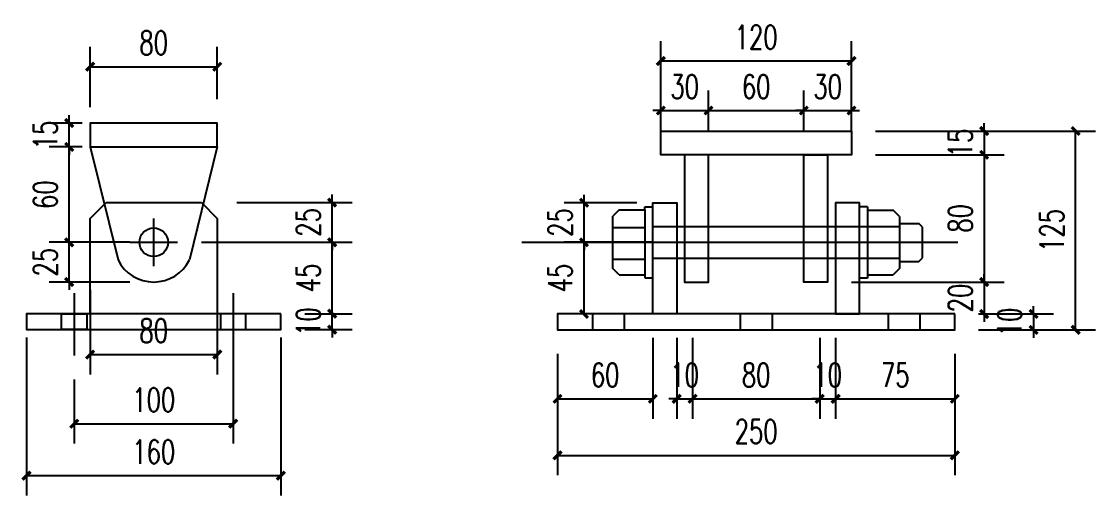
# Model space of a CAD drawing. Header units: millimetres. Extents: x -2430464 to 225692, y -180 to 1805330.
# Drawn here: x -762652 to -761976, y 486226 to 486524 of the extents above; entities that cross this region are included whole.
import ezdxf

# ---------------------------------------------------------------- set-up
doc = ezdxf.new("R2010")
doc.units = ezdxf.units.MM
doc.header["$LTSCALE"] = 1000
doc.linetypes.add('CENTER2', pattern=[28.575, 19.05, -3.175, 3.175, -3.175])
doc.linetypes.add('DASHED2', pattern=[0.375, 0.25, -0.125])
doc.layers.get('0').update_dxf_attribs({"linetype": 'CONTINUOUS'})
doc.layers.get('DEFPOINTS').update_dxf_attribs({"linetype": 'CONTINUOUS'})
for name, color, linetype in [('DOTE', 1, 'CONTINUOUS'), ('PUB_DIM', 3, 'CONTINUOUS'), ('铝架', 3, 'CONTINUOUS')]:
    doc.layers.add(name, color=color, linetype=linetype)
doc.styles.add('DIM_FONT', font='SIMPLEX', dxfattribs={"width": 0.7, "bigfont": 'GBCBIG'})
doc.dimstyles.new('DIMN5', dxfattribs={"dimscale": 0.05, "dimtxt": 300, "dimasz": 100, "dimexe": 250, "dimexo": 300, "dimgap": 150, "dimtad": 1, "dimdec": 0, "dimzin": 0, "dimdsep": 46, "dimtxsty": 'DIM_FONT', "dimblk": 'ARCHTICK', "dimcen": 0.09, "dimclrt": 7, "dimazin": 0, "dimtfac": 1, "dimtdec": 0, "dimtix": 1, "dimtmove": 0, "dimatfit": 3, "dimldrblk": 'ARCHTICK', "dimfxl": 0, "dimtolj": 1, "dimtzin": 0, "dimarcsym": 0})

# ---------------------------------------------------------------- blocks, each defined once
blk = doc.blocks.new('_ARCHTICK')
at = {"color": 0, "linetype": 'ByBlock', "const_width": 0.4}
blk.add_lwpolyline([(-0.5, -0.5), (0.5, 0.5)], dxfattribs=at)
blk = doc.blocks.new('*D2861')
at = {"layer": 'DEFPOINTS', "color": 0, "transparency": 16777216}
for p in [(-762314.33, 486329.78), (-762064.33, 486329.78), (-762064.33, 486250.83)]:
    blk.add_point(p, dxfattribs=at)
at = {"layer": '铝架', "color": 0, "lineweight": -2, "transparency": 16777216}
for p, q in [((-762314.33, 486314.78), (-762314.33, 486238.33)), ((-762064.33, 486314.78), (-762064.33, 486238.33)), ((-762314.33, 486250.83), (-762064.33, 486250.83))]:
    blk.add_line(p, q, dxfattribs=at)
at = {"layer": '铝架', "color": 0, "lineweight": -2, "transparency": 16777216, "xscale": 5, "yscale": 5, "zscale": 5, "rotation": 180}
blk.add_blockref('_ARCHTICK', (-762314.33, 486250.83), dxfattribs=at)
at = {"layer": '铝架', "color": 0, "lineweight": -2, "transparency": 16777216, "xscale": 5, "yscale": 5, "zscale": 5}
blk.add_blockref('_ARCHTICK', (-762064.33, 486250.83), dxfattribs=at)
at = {"layer": '铝架', "color": 7, "transparency": 16777216, "insert": (-762189.33, 486265.83), "char_height": 15, "attachment_point": 5, "style": 'DIM_FONT'}
blk.add_mtext('\\A1;250', dxfattribs=at)
blk = doc.blocks.new('*D2862')
at = {"layer": 'DEFPOINTS', "color": 0, "transparency": 16777216}
for p in [(-762528.4, 486495.33), (-762528.4, 486459.87), (-762608.4, 486454.87)]:
    blk.add_point(p, dxfattribs=at)
at = {"layer": '铝架', "color": 0, "lineweight": -2, "transparency": 16777216}
for p, q in [((-762608.4, 486469.87), (-762608.4, 486507.83)), ((-762528.4, 486474.87), (-762528.4, 486507.83)), ((-762608.4, 486495.33), (-762528.4, 486495.33))]:
    blk.add_line(p, q, dxfattribs=at)
at = {"layer": '铝架', "color": 0, "lineweight": -2, "transparency": 16777216, "xscale": 5, "yscale": 5, "zscale": 5, "rotation": 180}
blk.add_blockref('_ARCHTICK', (-762608.4, 486495.33), dxfattribs=at)
at = {"layer": '铝架', "color": 0, "lineweight": -2, "transparency": 16777216, "xscale": 5, "yscale": 5, "zscale": 5}
blk.add_blockref('_ARCHTICK', (-762528.4, 486495.33), dxfattribs=at)
at = {"layer": '铝架', "color": 7, "transparency": 16777216, "insert": (-762568.4, 486510.33), "char_height": 15, "attachment_point": 5, "style": 'DIM_FONT'}
blk.add_mtext('\\A1;80', dxfattribs=at)
blk = doc.blocks.new('*D2863')
at = {"layer": 'DEFPOINTS', "color": 0, "transparency": 16777216}
for p in [(-762139.33, 486339.78), (-762064.33, 486329.78), (-762064.33, 486286.41)]:
    blk.add_point(p, dxfattribs=at)
at = {"layer": '铝架', "color": 0, "lineweight": -2, "transparency": 16777216}
for p, q in [((-762139.33, 486324.78), (-762139.33, 486273.91)), ((-762064.33, 486314.78), (-762064.33, 486273.91)), ((-762139.33, 486286.41), (-762064.33, 486286.41))]:
    blk.add_line(p, q, dxfattribs=at)
at = {"layer": '铝架', "color": 0, "lineweight": -2, "transparency": 16777216, "xscale": 5, "yscale": 5, "zscale": 5, "rotation": 180}
blk.add_blockref('_ARCHTICK', (-762139.33, 486286.41), dxfattribs=at)
at = {"layer": '铝架', "color": 0, "lineweight": -2, "transparency": 16777216, "xscale": 5, "yscale": 5, "zscale": 5}
blk.add_blockref('_ARCHTICK', (-762064.33, 486286.41), dxfattribs=at)
at = {"layer": '铝架', "color": 7, "transparency": 16777216, "insert": (-762101.83, 486301.41), "char_height": 15, "attachment_point": 5, "style": 'DIM_FONT'}
blk.add_mtext('\\A1;75', dxfattribs=at)
blk = doc.blocks.new('*D2864')
at = {"layer": 'DEFPOINTS', "color": 0, "transparency": 16777216}
for p in [(-762149.33, 486339.78), (-762139.33, 486339.78), (-762139.33, 486286.41)]:
    blk.add_point(p, dxfattribs=at)
at = {"layer": '铝架', "color": 0, "lineweight": -2, "transparency": 16777216}
for p, q in [((-762149.33, 486324.78), (-762149.33, 486273.91)), ((-762139.33, 486324.78), (-762139.33, 486273.91)), ((-762149.33, 486286.41), (-762154.33, 486286.41)), ((-762149.33, 486286.41), (-762139.33, 486286.41)), ((-762139.33, 486286.41), (-762134.33, 486286.41))]:
    blk.add_line(p, q, dxfattribs=at)
at = {"layer": '铝架', "color": 0, "lineweight": -2, "transparency": 16777216, "xscale": 5, "yscale": 5, "zscale": 5}
blk.add_blockref('_ARCHTICK', (-762149.33, 486286.41), dxfattribs=at)
at = {"layer": '铝架', "color": 0, "lineweight": -2, "transparency": 16777216, "xscale": 5, "yscale": 5, "zscale": 5, "rotation": 180}
blk.add_blockref('_ARCHTICK', (-762139.33, 486286.41), dxfattribs=at)
at = {"layer": '铝架', "color": 7, "transparency": 16777216, "insert": (-762144.33, 486301.41), "char_height": 15, "attachment_point": 5, "style": 'DIM_FONT'}
blk.add_mtext('\\A1;10', dxfattribs=at)
blk = doc.blocks.new('*D2865')
at = {"layer": 'DEFPOINTS', "color": 0, "transparency": 16777216}
for p in [(-762229.33, 486339.78), (-762149.33, 486339.78), (-762149.33, 486286.41)]:
    blk.add_point(p, dxfattribs=at)
at = {"layer": '铝架', "color": 0, "lineweight": -2, "transparency": 16777216}
for p, q in [((-762229.33, 486324.78), (-762229.33, 486273.91)), ((-762149.33, 486324.78), (-762149.33, 486273.91)), ((-762229.33, 486286.41), (-762149.33, 486286.41))]:
    blk.add_line(p, q, dxfattribs=at)
at = {"layer": '铝架', "color": 0, "lineweight": -2, "transparency": 16777216, "xscale": 5, "yscale": 5, "zscale": 5, "rotation": 180}
blk.add_blockref('_ARCHTICK', (-762229.33, 486286.41), dxfattribs=at)
at = {"layer": '铝架', "color": 0, "lineweight": -2, "transparency": 16777216, "xscale": 5, "yscale": 5, "zscale": 5}
blk.add_blockref('_ARCHTICK', (-762149.33, 486286.41), dxfattribs=at)
at = {"layer": '铝架', "color": 7, "transparency": 16777216, "insert": (-762189.33, 486301.41), "char_height": 15, "attachment_point": 5, "style": 'DIM_FONT'}
blk.add_mtext('\\A1;80', dxfattribs=at)
blk = doc.blocks.new('*D2866')
at = {"layer": 'DEFPOINTS', "color": 0, "transparency": 16777216}
for p in [(-762239.33, 486339.78), (-762229.33, 486339.78), (-762229.33, 486286.41)]:
    blk.add_point(p, dxfattribs=at)
at = {"layer": '铝架', "color": 0, "lineweight": -2, "transparency": 16777216}
for p, q in [((-762239.33, 486324.78), (-762239.33, 486273.91)), ((-762229.33, 486324.78), (-762229.33, 486273.91)), ((-762239.33, 486286.41), (-762244.33, 486286.41)), ((-762239.33, 486286.41), (-762229.33, 486286.41)), ((-762229.33, 486286.41), (-762224.33, 486286.41))]:
    blk.add_line(p, q, dxfattribs=at)
at = {"layer": '铝架', "color": 0, "lineweight": -2, "transparency": 16777216, "xscale": 5, "yscale": 5, "zscale": 5}
blk.add_blockref('_ARCHTICK', (-762239.33, 486286.41), dxfattribs=at)
at = {"layer": '铝架', "color": 0, "lineweight": -2, "transparency": 16777216, "xscale": 5, "yscale": 5, "zscale": 5, "rotation": 180}
blk.add_blockref('_ARCHTICK', (-762229.33, 486286.41), dxfattribs=at)
at = {"layer": '铝架', "color": 7, "transparency": 16777216, "insert": (-762234.33, 486301.41), "char_height": 15, "attachment_point": 5, "style": 'DIM_FONT'}
blk.add_mtext('\\A1;10', dxfattribs=at)
blk = doc.blocks.new('*D2867')
at = {"layer": 'DEFPOINTS', "color": 0, "transparency": 16777216}
for p in [(-762254.33, 486339.78, 0), (-762314.33, 486329.78), (-762254.33, 486286.41)]:
    blk.add_point(p, dxfattribs=at)
at = {"layer": '铝架', "color": 0, "lineweight": -2, "transparency": 16777216}
for p, q in [((-762254.33, 486324.78), (-762254.33, 486273.91)), ((-762314.33, 486314.78), (-762314.33, 486273.91)), ((-762314.33, 486286.41), (-762254.33, 486286.41))]:
    blk.add_line(p, q, dxfattribs=at)
at = {"layer": '铝架', "color": 0, "lineweight": -2, "transparency": 16777216, "xscale": 5, "yscale": 5, "zscale": 5, "rotation": 180}
blk.add_blockref('_ARCHTICK', (-762314.33, 486286.41), dxfattribs=at)
at = {"layer": '铝架', "color": 0, "lineweight": -2, "transparency": 16777216, "xscale": 5, "yscale": 5, "zscale": 5}
blk.add_blockref('_ARCHTICK', (-762254.33, 486286.41), dxfattribs=at)
at = {"layer": '铝架', "color": 7, "transparency": 16777216, "insert": (-762284.33, 486301.41), "char_height": 15, "attachment_point": 5, "style": 'DIM_FONT'}
blk.add_mtext('\\A1;60', dxfattribs=at)
blk = doc.blocks.new('*D2868')
at = {"layer": 'DEFPOINTS', "color": 0, "transparency": 16777216}
for p in [(-762621.58, 486459.87), (-762598.4, 486459.87), (-762598.4, 486444.87)]:
    blk.add_point(p, dxfattribs=at)
at = {"layer": '铝架', "color": 0, "lineweight": -2, "transparency": 16777216}
for p, q in [((-762621.58, 486459.87), (-762621.58, 486464.87)), ((-762613.4, 486459.87), (-762634.08, 486459.87)), ((-762621.58, 486444.87), (-762621.58, 486459.87)), ((-762613.4, 486444.87), (-762634.08, 486444.87)), ((-762621.58, 486444.87), (-762621.58, 486439.87))]:
    blk.add_line(p, q, dxfattribs=at)
at = {"layer": '铝架', "color": 0, "lineweight": -2, "transparency": 16777216, "xscale": 5, "yscale": 5, "zscale": 5}
for p, rotation in [((-762621.58, 486459.87), 270), ((-762621.58, 486444.87), 90)]:
    blk.add_blockref('_ARCHTICK', p, dxfattribs=dict(at, rotation=rotation))
at = {"layer": '铝架', "color": 7, "transparency": 16777216, "insert": (-762636.58, 486452.37), "char_height": 15, "attachment_point": 5, "rotation": 90, "style": 'DIM_FONT'}
blk.add_mtext('\\A1;15', dxfattribs=at)
blk = doc.blocks.new('*D2981')
at = {"layer": 'DEFPOINTS', "color": 0, "transparency": 16777216}
for p in [(-762621.58, 486444.87), (-762598.4, 486444.87), (-762568.4, 486384.87)]:
    blk.add_point(p, dxfattribs=at)
at = {"layer": '铝架', "color": 0, "lineweight": -2, "transparency": 16777216}
for p, q in [((-762613.4, 486444.87), (-762634.08, 486444.87)), ((-762621.58, 486384.87), (-762621.58, 486444.87)), ((-762583.4, 486384.87), (-762634.08, 486384.87))]:
    blk.add_line(p, q, dxfattribs=at)
at = {"layer": '铝架', "color": 0, "lineweight": -2, "transparency": 16777216, "xscale": 5, "yscale": 5, "zscale": 5}
for p, rotation in [((-762621.58, 486444.87), 90), ((-762621.58, 486384.87), 270)]:
    blk.add_blockref('_ARCHTICK', p, dxfattribs=dict(at, rotation=rotation))
at = {"layer": '铝架', "color": 7, "transparency": 16777216, "insert": (-762636.58, 486414.87), "char_height": 15, "attachment_point": 5, "rotation": 90, "style": 'DIM_FONT'}
blk.add_mtext('\\A1;60', dxfattribs=at)
blk = doc.blocks.new('*D2982')
at = {"layer": 'DEFPOINTS', "color": 0, "transparency": 16777216}
for p in [(-762621.58, 486384.87), (-762568.4, 486384.87), (-762568.4, 486359.87)]:
    blk.add_point(p, dxfattribs=at)
at = {"layer": '铝架', "color": 0, "lineweight": -2, "transparency": 16777216}
for p, q in [((-762621.58, 486384.87), (-762621.58, 486389.87)), ((-762583.4, 486384.87), (-762634.08, 486384.87)), ((-762621.58, 486359.87), (-762621.58, 486384.87)), ((-762583.4, 486359.87), (-762634.08, 486359.87)), ((-762621.58, 486359.87), (-762621.58, 486354.87))]:
    blk.add_line(p, q, dxfattribs=at)
at = {"layer": '铝架', "color": 0, "lineweight": -2, "transparency": 16777216, "xscale": 5, "yscale": 5, "zscale": 5}
for p, rotation in [((-762621.58, 486384.87), 270), ((-762621.58, 486359.87), 90)]:
    blk.add_blockref('_ARCHTICK', p, dxfattribs=dict(at, rotation=rotation))
at = {"layer": '铝架', "color": 7, "transparency": 16777216, "insert": (-762636.58, 486372.37), "char_height": 15, "attachment_point": 5, "rotation": 90, "style": 'DIM_FONT'}
blk.add_mtext('\\A1;25', dxfattribs=at)
blk = doc.blocks.new('*D2869')
at = {"layer": 'DEFPOINTS', "color": 0, "transparency": 16777216}
for p in [(-762531.12, 486409.87), (-762456.13, 486409.87), (-762553.4, 486384.87)]:
    blk.add_point(p, dxfattribs=at)
at = {"layer": '铝架', "color": 0, "lineweight": -2, "transparency": 16777216}
for p, q in [((-762516.12, 486409.87), (-762443.63, 486409.87)), ((-762456.13, 486409.87), (-762456.13, 486414.87)), ((-762456.13, 486384.87), (-762456.13, 486409.87)), ((-762538.4, 486384.87), (-762443.63, 486384.87)), ((-762456.13, 486384.87), (-762456.13, 486379.87))]:
    blk.add_line(p, q, dxfattribs=at)
at = {"layer": '铝架', "color": 0, "lineweight": -2, "transparency": 16777216, "xscale": 5, "yscale": 5, "zscale": 5}
for p, rotation in [((-762456.13, 486409.87), 270), ((-762456.13, 486384.87), 90)]:
    blk.add_blockref('_ARCHTICK', p, dxfattribs=dict(at, rotation=rotation))
at = {"layer": '铝架', "color": 7, "transparency": 16777216, "insert": (-762471.13, 486397.37), "char_height": 15, "attachment_point": 5, "rotation": 90, "style": 'DIM_FONT'}
blk.add_mtext('\\A1;25', dxfattribs=at)
blk = doc.blocks.new('*D2870')
at = {"layer": 'DEFPOINTS', "color": 0, "transparency": 16777216}
for p in [(-762528.4, 486384.87), (-762456.13, 486384.87), (-762488.4, 486339.96)]:
    blk.add_point(p, dxfattribs=at)
at = {"layer": '铝架', "color": 0, "lineweight": -2, "transparency": 16777216}
for p, q in [((-762513.4, 486384.87), (-762443.63, 486384.87)), ((-762456.13, 486339.96), (-762456.13, 486384.87)), ((-762473.4, 486339.96), (-762443.63, 486339.96))]:
    blk.add_line(p, q, dxfattribs=at)
at = {"layer": '铝架', "color": 0, "lineweight": -2, "transparency": 16777216, "xscale": 5, "yscale": 5, "zscale": 5}
for p, rotation in [((-762456.13, 486384.87), 90), ((-762456.13, 486339.96), 270)]:
    blk.add_blockref('_ARCHTICK', p, dxfattribs=dict(at, rotation=rotation))
at = {"layer": '铝架', "color": 7, "transparency": 16777216, "insert": (-762471.13, 486362.41), "char_height": 15, "attachment_point": 5, "rotation": 90, "style": 'DIM_FONT'}
blk.add_mtext('\\A1;45', dxfattribs=at)
blk = doc.blocks.new('*D2983')
at = {"layer": 'DEFPOINTS', "color": 0, "transparency": 16777216}
for p in [(-762488.4, 486339.96), (-762456.13, 486339.96), (-762488.4, 486329.96)]:
    blk.add_point(p, dxfattribs=at)
at = {"layer": '铝架', "color": 0, "lineweight": -2, "transparency": 16777216}
for p, q in [((-762456.13, 486339.96), (-762456.13, 486344.96)), ((-762473.4, 486339.96), (-762443.63, 486339.96)), ((-762456.13, 486329.96), (-762456.13, 486339.96)), ((-762473.4, 486329.96), (-762443.63, 486329.96)), ((-762456.13, 486329.96), (-762456.13, 486324.96))]:
    blk.add_line(p, q, dxfattribs=at)
at = {"layer": '铝架', "color": 0, "lineweight": -2, "transparency": 16777216, "xscale": 5, "yscale": 5, "zscale": 5}
for p, rotation in [((-762456.13, 486339.96), 270), ((-762456.13, 486329.96), 90)]:
    blk.add_blockref('_ARCHTICK', p, dxfattribs=dict(at, rotation=rotation))
at = {"layer": '铝架', "color": 7, "transparency": 16777216, "insert": (-762471.13, 486334.96), "char_height": 15, "attachment_point": 5, "rotation": 90, "style": 'DIM_FONT'}
blk.add_mtext('\\A1;10', dxfattribs=at)
blk = doc.blocks.new('*D2984')
at = {"layer": 'DEFPOINTS', "color": 0, "transparency": 16777216}
for p in [(-762608.4, 486369.91), (-762528.4, 486369.91), (-762528.4, 486314.26)]:
    blk.add_point(p, dxfattribs=at)
at = {"layer": '铝架', "color": 0, "lineweight": -2, "transparency": 16777216}
for p, q in [((-762608.4, 486354.91), (-762608.4, 486301.76)), ((-762528.4, 486354.91), (-762528.4, 486301.76)), ((-762608.4, 486314.26), (-762528.4, 486314.26))]:
    blk.add_line(p, q, dxfattribs=at)
at = {"layer": '铝架', "color": 0, "lineweight": -2, "transparency": 16777216, "xscale": 5, "yscale": 5, "zscale": 5, "rotation": 180}
blk.add_blockref('_ARCHTICK', (-762608.4, 486314.26), dxfattribs=at)
at = {"layer": '铝架', "color": 0, "lineweight": -2, "transparency": 16777216, "xscale": 5, "yscale": 5, "zscale": 5}
blk.add_blockref('_ARCHTICK', (-762528.4, 486314.26), dxfattribs=at)
at = {"layer": '铝架', "color": 7, "transparency": 16777216, "insert": (-762568.4, 486329.26), "char_height": 15, "attachment_point": 5, "style": 'DIM_FONT'}
blk.add_mtext('\\A1;80', dxfattribs=at)
blk = doc.blocks.new('*D2985')
at = {"layer": 'DEFPOINTS', "color": 0, "transparency": 16777216}
for p in [(-762648.4, 486339.96), (-762488.4, 486339.96), (-762488.4, 486238.09)]:
    blk.add_point(p, dxfattribs=at)
at = {"layer": '铝架', "color": 0, "lineweight": -2, "transparency": 16777216}
for p, q in [((-762648.4, 486324.96), (-762648.4, 486225.59)), ((-762488.4, 486324.96), (-762488.4, 486225.59)), ((-762648.4, 486238.09), (-762488.4, 486238.09))]:
    blk.add_line(p, q, dxfattribs=at)
at = {"layer": '铝架', "color": 0, "lineweight": -2, "transparency": 16777216, "xscale": 5, "yscale": 5, "zscale": 5, "rotation": 180}
blk.add_blockref('_ARCHTICK', (-762648.4, 486238.09), dxfattribs=at)
at = {"layer": '铝架', "color": 0, "lineweight": -2, "transparency": 16777216, "xscale": 5, "yscale": 5, "zscale": 5}
blk.add_blockref('_ARCHTICK', (-762488.4, 486238.09), dxfattribs=at)
at = {"layer": '铝架', "color": 7, "transparency": 16777216, "insert": (-762568.4, 486253.09), "char_height": 15, "attachment_point": 5, "style": 'DIM_FONT'}
blk.add_mtext('\\A1;160', dxfattribs=at)
blk = doc.blocks.new('*D2871')
at = {"layer": 'DEFPOINTS', "color": 0, "transparency": 16777216}
for p in [(-762297.63, 486409.78), (-762249.33, 486409.78, 0), (-762239.33, 486384.87)]:
    blk.add_point(p, dxfattribs=at)
at = {"layer": 'PUB_DIM', "color": 0, "lineweight": -2, "transparency": 16777216}
for p, q in [((-762264.33, 486409.78), (-762310.13, 486409.78)), ((-762297.63, 486409.78), (-762297.63, 486414.78)), ((-762297.63, 486384.87), (-762297.63, 486409.78)), ((-762254.33, 486384.87), (-762310.13, 486384.87)), ((-762297.63, 486384.87), (-762297.63, 486379.87))]:
    blk.add_line(p, q, dxfattribs=at)
at = {"layer": 'PUB_DIM', "color": 0, "lineweight": -2, "transparency": 16777216, "xscale": 5, "yscale": 5, "zscale": 5}
for p, rotation in [((-762297.63, 486409.78), 270), ((-762297.63, 486384.87), 90)]:
    blk.add_blockref('_ARCHTICK', p, dxfattribs=dict(at, rotation=rotation))
at = {"layer": 'PUB_DIM', "color": 7, "transparency": 16777216, "insert": (-762312.63, 486397.32), "char_height": 15, "attachment_point": 5, "rotation": 90, "style": 'DIM_FONT'}
blk.add_mtext('\\A1;25', dxfattribs=at)
blk = doc.blocks.new('*D2872')
at = {"layer": 'DEFPOINTS', "color": 0, "transparency": 16777216}
for p in [(-762297.63, 486384.87), (-762239.33, 486384.87), (-762249.33, 486339.78)]:
    blk.add_point(p, dxfattribs=at)
at = {"layer": 'PUB_DIM', "color": 0, "lineweight": -2, "transparency": 16777216}
for p, q in [((-762254.33, 486384.87), (-762310.13, 486384.87)), ((-762297.63, 486339.78), (-762297.63, 486384.87)), ((-762264.33, 486339.78), (-762310.13, 486339.78))]:
    blk.add_line(p, q, dxfattribs=at)
at = {"layer": 'PUB_DIM', "color": 0, "lineweight": -2, "transparency": 16777216, "xscale": 5, "yscale": 5, "zscale": 5}
for p, rotation in [((-762297.63, 486384.87), 90), ((-762297.63, 486339.78), 270)]:
    blk.add_blockref('_ARCHTICK', p, dxfattribs=dict(at, rotation=rotation))
at = {"layer": 'PUB_DIM', "color": 7, "transparency": 16777216, "insert": (-762312.63, 486362.32), "char_height": 15, "attachment_point": 5, "rotation": 90, "style": 'DIM_FONT'}
blk.add_mtext('\\A1;45', dxfattribs=at)
blk = doc.blocks.new('HOLE_-SIDE1')
at = {"color": 3, "linetype": 'CENTER2'}
blk.add_line((-12.86, 0), (26.39, 0), dxfattribs=at)
at = {"linetype": 'DASHED2'}
blk.add_lwpolyline([(0, -8), (10, -8), (10, 8), (0, 8)], close=True, dxfattribs=at)
blk = doc.blocks.new('*D2873')
at = {"layer": 'DEFPOINTS', "color": 0, "transparency": 16777216}
for p in [(-762129.33, 486467.79), (-762159.33, 486439.87), (-762129.33, 486439.87)]:
    blk.add_point(p, dxfattribs=at)
at = {"layer": 'PUB_DIM', "color": 0, "lineweight": -2, "transparency": 16777216}
for p, q in [((-762159.33, 486454.87), (-762159.33, 486480.29)), ((-762129.33, 486454.87), (-762129.33, 486480.29)), ((-762159.33, 486467.79), (-762164.33, 486467.79)), ((-762159.33, 486467.79), (-762129.33, 486467.79)), ((-762129.33, 486467.79), (-762124.33, 486467.79))]:
    blk.add_line(p, q, dxfattribs=at)
at = {"layer": 'PUB_DIM', "color": 0, "lineweight": -2, "transparency": 16777216, "xscale": 5, "yscale": 5, "zscale": 5}
blk.add_blockref('_ARCHTICK', (-762159.33, 486467.79), dxfattribs=at)
at = {"layer": 'PUB_DIM', "color": 0, "lineweight": -2, "transparency": 16777216, "xscale": 5, "yscale": 5, "zscale": 5, "rotation": 180}
blk.add_blockref('_ARCHTICK', (-762129.33, 486467.79), dxfattribs=at)
at = {"layer": 'PUB_DIM', "color": 7, "transparency": 16777216, "insert": (-762144.33, 486482.79), "char_height": 15, "attachment_point": 5, "style": 'DIM_FONT'}
blk.add_mtext('\\A1;30', dxfattribs=at)
blk = doc.blocks.new('*D2874')
at = {"layer": 'DEFPOINTS', "color": 0, "transparency": 16777216}
for p in [(-762159.33, 486467.79), (-762219.33, 486439.87), (-762159.33, 486439.87)]:
    blk.add_point(p, dxfattribs=at)
at = {"layer": 'PUB_DIM', "color": 0, "lineweight": -2, "transparency": 16777216}
for p, q in [((-762219.33, 486454.87), (-762219.33, 486480.29)), ((-762159.33, 486454.87), (-762159.33, 486480.29)), ((-762219.33, 486467.79), (-762159.33, 486467.79))]:
    blk.add_line(p, q, dxfattribs=at)
at = {"layer": 'PUB_DIM', "color": 0, "lineweight": -2, "transparency": 16777216, "xscale": 5, "yscale": 5, "zscale": 5, "rotation": 180}
blk.add_blockref('_ARCHTICK', (-762219.33, 486467.79), dxfattribs=at)
at = {"layer": 'PUB_DIM', "color": 0, "lineweight": -2, "transparency": 16777216, "xscale": 5, "yscale": 5, "zscale": 5}
blk.add_blockref('_ARCHTICK', (-762159.33, 486467.79), dxfattribs=at)
at = {"layer": 'PUB_DIM', "color": 7, "transparency": 16777216, "insert": (-762189.33, 486482.79), "char_height": 15, "attachment_point": 5, "style": 'DIM_FONT'}
blk.add_mtext('\\A1;60', dxfattribs=at)
blk = doc.blocks.new('*D2875')
at = {"layer": 'DEFPOINTS', "color": 0, "transparency": 16777216}
for p in [(-762219.33, 486467.79), (-762249.33, 486439.87), (-762219.33, 486439.87)]:
    blk.add_point(p, dxfattribs=at)
at = {"layer": 'PUB_DIM', "color": 0, "lineweight": -2, "transparency": 16777216}
for p, q in [((-762249.33, 486454.87), (-762249.33, 486480.29)), ((-762219.33, 486454.87), (-762219.33, 486480.29)), ((-762249.33, 486467.79), (-762254.33, 486467.79)), ((-762249.33, 486467.79), (-762219.33, 486467.79)), ((-762219.33, 486467.79), (-762214.33, 486467.79))]:
    blk.add_line(p, q, dxfattribs=at)
at = {"layer": 'PUB_DIM', "color": 0, "lineweight": -2, "transparency": 16777216, "xscale": 5, "yscale": 5, "zscale": 5}
blk.add_blockref('_ARCHTICK', (-762249.33, 486467.79), dxfattribs=at)
at = {"layer": 'PUB_DIM', "color": 0, "lineweight": -2, "transparency": 16777216, "xscale": 5, "yscale": 5, "zscale": 5, "rotation": 180}
blk.add_blockref('_ARCHTICK', (-762219.33, 486467.79), dxfattribs=at)
at = {"layer": 'PUB_DIM', "color": 7, "transparency": 16777216, "insert": (-762234.33, 486482.79), "char_height": 15, "attachment_point": 5, "style": 'DIM_FONT'}
blk.add_mtext('\\A1;30', dxfattribs=at)
blk = doc.blocks.new('*D2876')
at = {"layer": 'DEFPOINTS', "color": 0, "transparency": 16777216}
for p in [(-762129.33, 486498.92), (-762249.33, 486459.87), (-762129.33, 486459.87)]:
    blk.add_point(p, dxfattribs=at)
at = {"layer": 'PUB_DIM', "color": 0, "lineweight": -2, "transparency": 16777216}
for p, q in [((-762249.33, 486474.87), (-762249.33, 486511.42)), ((-762129.33, 486474.87), (-762129.33, 486511.42)), ((-762249.33, 486498.92), (-762129.33, 486498.92))]:
    blk.add_line(p, q, dxfattribs=at)
at = {"layer": 'PUB_DIM', "color": 0, "lineweight": -2, "transparency": 16777216, "xscale": 5, "yscale": 5, "zscale": 5, "rotation": 180}
blk.add_blockref('_ARCHTICK', (-762249.33, 486498.92), dxfattribs=at)
at = {"layer": 'PUB_DIM', "color": 0, "lineweight": -2, "transparency": 16777216, "xscale": 5, "yscale": 5, "zscale": 5}
blk.add_blockref('_ARCHTICK', (-762129.33, 486498.92), dxfattribs=at)
at = {"layer": 'PUB_DIM', "color": 7, "transparency": 16777216, "insert": (-762189.33, 486513.92), "char_height": 15, "attachment_point": 5, "style": 'DIM_FONT'}
blk.add_mtext('\\A1;120', dxfattribs=at)
blk = doc.blocks.new('*D2877')
at = {"layer": 'DEFPOINTS', "color": 0, "transparency": 16777216}
for p in [(-762129.33, 486454.87, 0), (-761988.29, 486454.87), (-762064.33, 486329.78)]:
    blk.add_point(p, dxfattribs=at)
at = {"layer": 'PUB_DIM', "color": 0, "lineweight": -2, "transparency": 16777216}
for p, q in [((-762114.33, 486454.87), (-761975.79, 486454.87)), ((-761988.29, 486329.78), (-761988.29, 486454.87)), ((-762049.33, 486329.78), (-761975.79, 486329.78))]:
    blk.add_line(p, q, dxfattribs=at)
at = {"layer": 'PUB_DIM', "color": 0, "lineweight": -2, "transparency": 16777216, "xscale": 5, "yscale": 5, "zscale": 5}
for p, rotation in [((-761988.29, 486454.87), 90), ((-761988.29, 486329.78), 270)]:
    blk.add_blockref('_ARCHTICK', p, dxfattribs=dict(at, rotation=rotation))
at = {"layer": 'PUB_DIM', "color": 7, "transparency": 16777216, "insert": (-762003.29, 486392.32), "char_height": 15, "attachment_point": 5, "rotation": 90, "style": 'DIM_FONT'}
blk.add_mtext('\\A1;125', dxfattribs=at)
blk = doc.blocks.new('*D2878')
at = {"layer": 'DEFPOINTS', "color": 0, "transparency": 16777216}
for p in [(-762064.33, 486339.78), (-762064.33, 486329.78), (-762014.76, 486329.78)]:
    blk.add_point(p, dxfattribs=at)
at = {"layer": 'PUB_DIM', "color": 0, "lineweight": -2, "transparency": 16777216}
for p, q in [((-762014.76, 486339.78), (-762014.76, 486344.78)), ((-762049.33, 486339.78), (-762002.26, 486339.78)), ((-762014.76, 486339.78), (-762014.76, 486329.78)), ((-762049.33, 486329.78), (-762002.26, 486329.78)), ((-762014.76, 486329.78), (-762014.76, 486324.78))]:
    blk.add_line(p, q, dxfattribs=at)
at = {"layer": 'PUB_DIM', "color": 0, "lineweight": -2, "transparency": 16777216, "xscale": 5, "yscale": 5, "zscale": 5}
for p, rotation in [((-762014.76, 486339.78), 270), ((-762014.76, 486329.78), 90)]:
    blk.add_blockref('_ARCHTICK', p, dxfattribs=dict(at, rotation=rotation))
at = {"layer": 'PUB_DIM', "color": 7, "transparency": 16777216, "insert": (-762029.76, 486334.78), "char_height": 15, "attachment_point": 5, "rotation": 90, "style": 'DIM_FONT'}
blk.add_mtext('\\A1;10', dxfattribs=at)
blk = doc.blocks.new('*D2879')
at = {"layer": 'DEFPOINTS', "color": 0, "transparency": 16777216}
for p in [(-762124.33, 486359.87, 0), (-762064.33, 486339.78), (-762045.85, 486339.78)]:
    blk.add_point(p, dxfattribs=at)
at = {"layer": 'PUB_DIM', "color": 0, "lineweight": -2, "transparency": 16777216}
for p, q in [((-762045.85, 486359.87), (-762045.85, 486364.87)), ((-762109.33, 486359.87), (-762033.35, 486359.87)), ((-762045.85, 486359.87), (-762045.85, 486339.78)), ((-762049.33, 486339.78), (-762033.35, 486339.78)), ((-762045.85, 486339.78), (-762045.85, 486334.78))]:
    blk.add_line(p, q, dxfattribs=at)
at = {"layer": 'PUB_DIM', "color": 0, "lineweight": -2, "transparency": 16777216, "xscale": 5, "yscale": 5, "zscale": 5}
for p, rotation in [((-762045.85, 486359.87), 270), ((-762045.85, 486339.78), 90)]:
    blk.add_blockref('_ARCHTICK', p, dxfattribs=dict(at, rotation=rotation))
at = {"layer": 'PUB_DIM', "color": 7, "transparency": 16777216, "insert": (-762060.85, 486349.82), "char_height": 15, "attachment_point": 5, "rotation": 90, "style": 'DIM_FONT'}
blk.add_mtext('\\A1;20', dxfattribs=at)
blk = doc.blocks.new('*D2880')
at = {"layer": 'DEFPOINTS', "color": 0, "transparency": 16777216}
for p in [(-762129.33, 486439.87, 0), (-762144.33, 486359.87, 0), (-762045.85, 486359.87)]:
    blk.add_point(p, dxfattribs=at)
at = {"layer": 'PUB_DIM', "color": 0, "lineweight": -2, "transparency": 16777216}
for p, q in [((-762114.33, 486439.87), (-762033.35, 486439.87)), ((-762045.85, 486439.87), (-762045.85, 486359.87)), ((-762129.33, 486359.87), (-762033.35, 486359.87))]:
    blk.add_line(p, q, dxfattribs=at)
at = {"layer": 'PUB_DIM', "color": 0, "lineweight": -2, "transparency": 16777216, "xscale": 5, "yscale": 5, "zscale": 5}
for p, rotation in [((-762045.85, 486439.87), 90), ((-762045.85, 486359.87), 270)]:
    blk.add_blockref('_ARCHTICK', p, dxfattribs=dict(at, rotation=rotation))
at = {"layer": 'PUB_DIM', "color": 7, "transparency": 16777216, "insert": (-762060.85, 486399.87), "char_height": 15, "attachment_point": 5, "rotation": 90, "style": 'DIM_FONT'}
blk.add_mtext('\\A1;80', dxfattribs=at)
blk = doc.blocks.new('*D2881')
at = {"layer": 'DEFPOINTS', "color": 0, "transparency": 16777216}
for p in [(-762114.33, 486454.87), (-762129.33, 486439.87, 0), (-762045.85, 486439.87)]:
    blk.add_point(p, dxfattribs=at)
at = {"layer": 'PUB_DIM', "color": 0, "lineweight": -2, "transparency": 16777216}
for p, q in [((-762045.85, 486454.87), (-762045.85, 486459.87)), ((-762099.33, 486454.87), (-762033.35, 486454.87)), ((-762045.85, 486454.87), (-762045.85, 486439.87)), ((-762114.33, 486439.87), (-762033.35, 486439.87)), ((-762045.85, 486439.87), (-762045.85, 486434.87))]:
    blk.add_line(p, q, dxfattribs=at)
at = {"layer": 'PUB_DIM', "color": 0, "lineweight": -2, "transparency": 16777216, "xscale": 5, "yscale": 5, "zscale": 5}
for p, rotation in [((-762045.85, 486454.87), 270), ((-762045.85, 486439.87), 90)]:
    blk.add_blockref('_ARCHTICK', p, dxfattribs=dict(at, rotation=rotation))
at = {"layer": 'PUB_DIM', "color": 7, "transparency": 16777216, "insert": (-762060.85, 486447.37), "char_height": 15, "attachment_point": 5, "rotation": 90, "style": 'DIM_FONT'}
blk.add_mtext('\\A1;15', dxfattribs=at)
blk = doc.blocks.new('*D2882')
at = {"layer": 'DEFPOINTS', "color": 0, "transparency": 16777216}
for p in [(-762518.4, 486329.96, 0), (-762618.4, 486313.57, 0), (-762518.4, 486270.77)]:
    blk.add_point(p, dxfattribs=at)
at = {"layer": '铝架', "color": 0, "lineweight": -2, "transparency": 16777216}
for p, q in [((-762518.4, 486314.96), (-762518.4, 486258.27)), ((-762618.4, 486298.57), (-762618.4, 486258.27)), ((-762618.4, 486270.77), (-762518.4, 486270.77))]:
    blk.add_line(p, q, dxfattribs=at)
at = {"layer": '铝架', "color": 0, "lineweight": -2, "transparency": 16777216, "xscale": 5, "yscale": 5, "zscale": 5, "rotation": 180}
blk.add_blockref('_ARCHTICK', (-762618.4, 486270.77), dxfattribs=at)
at = {"layer": '铝架', "color": 0, "lineweight": -2, "transparency": 16777216, "xscale": 5, "yscale": 5, "zscale": 5}
blk.add_blockref('_ARCHTICK', (-762518.4, 486270.77), dxfattribs=at)
at = {"layer": '铝架', "color": 7, "transparency": 16777216, "insert": (-762568.4, 486285.77), "char_height": 15, "attachment_point": 5, "style": 'DIM_FONT'}
blk.add_mtext('\\A1;100', dxfattribs=at)

msp = doc.modelspace()

# ---------------------------------------------------------------- linework, layer by layer
for p, q in [((-762608.4, 486444.87), (-762590.83, 486373.83)), ((-762528.4, 486444.87), (-762545.96, 486373.83)), ((-762608.4, 486399.87), (-762598.4, 486409.87)), ((-762598.4, 486409.87), (-762538.4, 486409.87)), ((-762538.4, 486409.87), (-762528.4, 486399.87)), ((-762608.4, 486339.96), (-762608.4, 486399.87)), ((-762528.4, 486399.87), (-762528.4, 486339.96)), ((-762528.4, 486339.96), (-762608.4, 486339.96)), ((-762292.33, 486339.78), (-762292.33, 486329.78)), ((-762272.33, 486339.78), (-762272.33, 486329.78)), ((-762199.33, 486339.78), (-762199.33, 486329.78)), ((-762179.33, 486339.78), (-762179.33, 486329.78)), ((-762106.33, 486339.78), (-762106.33, 486329.78)), ((-762086.33, 486339.78), (-762086.33, 486329.78))]:
    msp.add_line(p, q)
at = {"color": 0, "linetype": 'Continuous'}
for p, q in [((-762275.59, 486405.24), (-762279.59, 486401.24)), ((-762275.59, 486405.24), (-762259.33, 486405.24)), ((-762259.33, 486405.24), (-762259.33, 486364.49)), ((-762119.33, 486405.16, 0), (-762103.07, 486405.16, 0)), ((-762099.07, 486401.16, 0), (-762103.07, 486405.16, 0)), ((-762279.59, 486368.49), (-762279.59, 486401.24)), ((-762099.07, 486401.16, 0), (-762099.07, 486368.4, 0)), ((-762099.07, 486396.78, 0), (-762086.96, 486396.78, 0)), ((-762084.56, 486394.38, 0), (-762086.96, 486396.78, 0)), ((-762279.59, 486394.09), (-762259.33, 486394.09)), ((-762084.56, 486375.18, 0), (-762084.56, 486394.38, 0)), ((-762279.59, 486374.31), (-762259.33, 486374.31)), ((-762099.07, 486372.78, 0), (-762086.96, 486372.78, 0)), ((-762086.96, 486372.78, 0), (-762084.56, 486375.18, 0)), ((-762275.59, 486364.49), (-762279.59, 486368.49)), ((-762275.59, 486364.49), (-762259.33, 486364.49)), ((-762119.33, 486364.4, 0), (-762103.07, 486364.4, 0)), ((-762099.07, 486368.4, 0), (-762103.07, 486364.4, 0))]:
    msp.add_line(p, q, dxfattribs=at)
at = {"color": 0}
for p, q in [((-762259.33, 486405.24), (-762259.33, 486407.24)), ((-762259.33, 486407.24), (-762254.33, 486407.24)), ((-762254.33, 486362.49), (-762254.33, 486407.24)), ((-762119.33, 486407.16, 0), (-762124.33, 486407.16, 0)), ((-762119.33, 486407.16, 0), (-762119.33, 486362.4, 0)), ((-762254.33, 486394.87), (-762099.07, 486394.87)), ((-762254.33, 486374.87), (-762099.07, 486374.87)), ((-762259.33, 486364.49), (-762259.33, 486362.49)), ((-762259.33, 486362.49), (-762254.33, 486362.49)), ((-762119.33, 486362.4, 0), (-762124.33, 486362.4, 0))]:
    msp.add_line(p, q, dxfattribs=at)
at = {"color": 3, "linetype": 'CENTER2'}
for p, q in [((-762568.4, 486369.87), (-762568.4, 486399.87)), ((-762568.4, 486369.87), (-762568.4, 486399.87)), ((-762583.4, 486384.87), (-762553.4, 486384.87)), ((-762583.4, 486384.87), (-762553.4, 486384.87))]:
    msp.add_line(p, q, dxfattribs=at)
for points in [[(-762608.4, 486444.87), (-762528.4, 486444.87), (-762528.4, 486459.87), (-762608.4, 486459.87)], [(-762488.4, 486339.96), (-762648.4, 486339.96), (-762648.4, 486329.96), (-762488.4, 486329.96)], [(-762064.33, 486339.78), (-762314.33, 486339.78), (-762314.33, 486329.78), (-762064.33, 486329.78)]]:
    msp.add_lwpolyline(points, close=True)
at = {"elevation": 0}
for points in [[(-762249.33, 486454.87), (-762129.33, 486454.87), (-762129.33, 486439.87), (-762249.33, 486439.87)], [(-762219.33, 486439.87), (-762234.33, 486439.87), (-762234.33, 486359.87), (-762219.33, 486359.87)], [(-762159.33, 486439.87), (-762144.33, 486439.87), (-762144.33, 486359.87), (-762159.33, 486359.87)], [(-762239.33, 486339.78), (-762254.33, 486339.78), (-762254.33, 486409.78), (-762239.33, 486409.78)], [(-762139.33, 486339.78), (-762124.33, 486339.78), (-762124.33, 486409.78), (-762139.33, 486409.78)]]:
    msp.add_lwpolyline(points, close=True, dxfattribs=at)
msp.add_circle((-762568.4, 486384.87), 9)
msp.add_circle((-762568.4, 486384.87), 9)
msp.add_arc((-762568.4, 486384.87), 25, 206.19556, 333.80444)
at = {"layer": 'DOTE'}
msp.add_line((-762336.76, 486384.87), (-762062.49, 486384.87), dxfattribs=at)

# ---------------------------------------------------------------- block references
at = {"xscale": -1, "rotation": 90}
msp.add_blockref('HOLE_-SIDE1', (-762618.4, 486339.96), dxfattribs=at)
at = {"rotation": 270}
msp.add_blockref('HOLE_-SIDE1', (-762518.4, 486339.96), dxfattribs=at)

# ---------------------------------------------------------------- dimensions: what is measured, and where the dimension line sits
at = {"layer": 'PUB_DIM'}
for base, p1, p2, picture, middle in [((-762129.33, 486498.92, 0), (-762249.33, 486459.87, 0), (-762129.33, 486459.87, 0), '*D2876', (-762189.33, 486513.92, 0)), ((-762219.33, 486467.79, 0), (-762249.33, 486439.87, 0), (-762219.33, 486439.87, 0), '*D2875', (-762234.33, 486482.79, 0)), ((-762159.33, 486467.79, 0), (-762219.33, 486439.87, 0), (-762159.33, 486439.87, 0), '*D2874', (-762189.33, 486482.79, 0)), ((-762129.33, 486467.79, 0), (-762159.33, 486439.87, 0), (-762129.33, 486439.87, 0), '*D2873', (-762144.33, 486482.79, 0))]:
    dim = msp.add_linear_dim(base=base, p1=p1, p2=p2, dimstyle='DIMN5', dxfattribs=at)
    dim.commit()
    dim.dimension.update_dxf_attribs({"geometry": picture, "text_midpoint": middle})
for base, p1, p2, picture, middle in [((-762045.85, 486439.87), (-762114.33, 486454.87), (-762129.33, 486439.87, 0), '*D2881', (-762060.85, 486447.37)), ((-761988.29, 486454.87), (-762064.33, 486329.78), (-762129.33, 486454.87, 0), '*D2877', (-762003.29, 486392.32)), ((-762045.85, 486359.87), (-762129.33, 486439.87, 0), (-762144.33, 486359.87, 0), '*D2880', (-762060.85, 486399.87)), ((-762297.63, 486409.78), (-762239.33, 486384.87), (-762249.33, 486409.78, 0), '*D2871', (-762312.63, 486397.32)), ((-762297.63, 486384.87), (-762249.33, 486339.78), (-762239.33, 486384.87), '*D2872', (-762312.63, 486362.32)), ((-762045.85, 486339.78), (-762124.33, 486359.87, 0), (-762064.33, 486339.78), '*D2879', (-762060.85, 486349.82)), ((-762014.76, 486329.78), (-762064.33, 486339.78), (-762064.33, 486329.78), '*D2878', (-762029.76, 486334.78))]:
    dim = msp.add_linear_dim(base=base, p1=p1, p2=p2, angle=90, dimstyle='DIMN5', dxfattribs=at)
    dim.commit()
    dim.dimension.update_dxf_attribs({"geometry": picture, "text_midpoint": middle})
at = {"layer": '铝架'}
for base, p1, p2, picture, middle in [((-762528.4, 486495.33), (-762608.4, 486454.87), (-762528.4, 486459.87), '*D2862', (-762568.4, 486510.33)), ((-762528.4, 486314.26), (-762608.4, 486369.91), (-762528.4, 486369.91), '*D2984', (-762568.4, 486329.26)), ((-762488.4, 486238.09), (-762648.4, 486339.96), (-762488.4, 486339.96), '*D2985', (-762568.4, 486253.09)), ((-762254.33, 486286.41), (-762314.33, 486329.78), (-762254.33, 486339.78, 0), '*D2867', (-762284.33, 486301.41)), ((-762229.33, 486286.41), (-762239.33, 486339.78), (-762229.33, 486339.78), '*D2866', (-762234.33, 486301.41)), ((-762149.33, 486286.41), (-762229.33, 486339.78), (-762149.33, 486339.78), '*D2865', (-762189.33, 486301.41)), ((-762139.33, 486286.41), (-762149.33, 486339.78), (-762139.33, 486339.78), '*D2864', (-762144.33, 486301.41)), ((-762064.33, 486286.41), (-762139.33, 486339.78), (-762064.33, 486329.78), '*D2863', (-762101.83, 486301.41)), ((-762518.4, 486270.77, 0), (-762618.4, 486313.57), (-762518.4, 486329.96), '*D2882', (-762568.4, 486285.77, 0)), ((-762064.33, 486250.83), (-762314.33, 486329.78), (-762064.33, 486329.78), '*D2861', (-762189.33, 486265.83))]:
    dim = msp.add_linear_dim(base=base, p1=p1, p2=p2, dimstyle='DIMN5', dxfattribs=at)
    dim.commit()
    dim.dimension.update_dxf_attribs({"geometry": picture, "text_midpoint": middle})
for base, p1, p2, picture, middle in [((-762621.58, 486459.87), (-762598.4, 486444.87), (-762598.4, 486459.87), '*D2868', (-762636.58, 486452.37)), ((-762621.58, 486444.87), (-762568.4, 486384.87), (-762598.4, 486444.87), '*D2981', (-762636.58, 486414.87)), ((-762456.13, 486409.87), (-762553.4, 486384.87), (-762531.12, 486409.87), '*D2869', (-762471.13, 486397.37)), ((-762621.58, 486384.87), (-762568.4, 486359.87), (-762568.4, 486384.87), '*D2982', (-762636.58, 486372.37)), ((-762456.13, 486384.87), (-762488.4, 486339.96), (-762528.4, 486384.87), '*D2870', (-762471.13, 486362.41)), ((-762456.13, 486339.96), (-762488.4, 486329.96), (-762488.4, 486339.96), '*D2983', (-762471.13, 486334.96))]:
    dim = msp.add_linear_dim(base=base, p1=p1, p2=p2, angle=90, dimstyle='DIMN5', dxfattribs=at)
    dim.commit()
    dim.dimension.update_dxf_attribs({"geometry": picture, "text_midpoint": middle})

doc.saveas('drawing.dxf')
